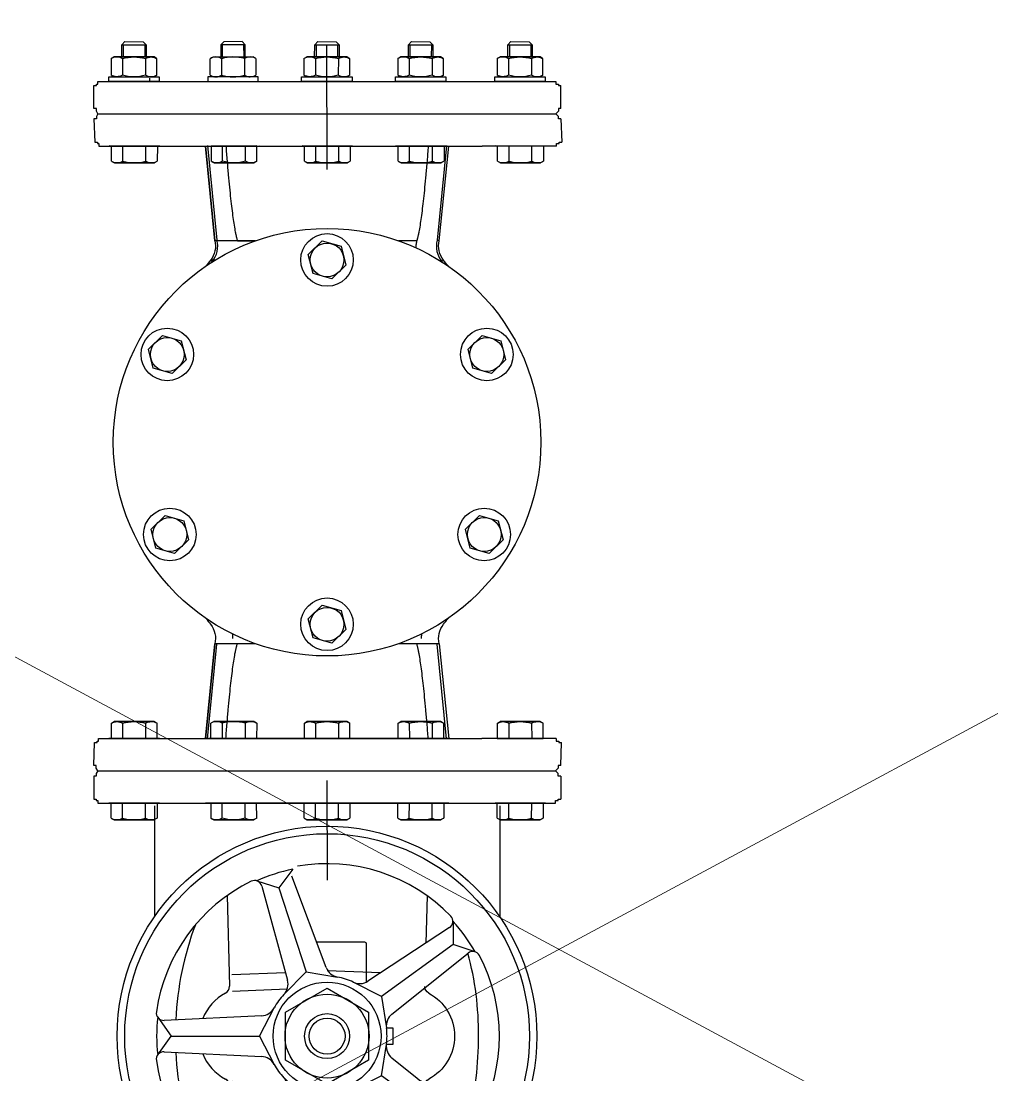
# Model space of a CAD drawing. Header units: millimetres. Extents: x -294625 to 2136527, y -251383 to 128331.
# Drawn here: x 1427684.8 to 1428112.6, y -216819.9 to -216355.6 of the extents above; entities that cross this region are included whole.
import ezdxf

# ---------------------------------------------------------------- set-up
doc = ezdxf.new("R2010")
doc.units = ezdxf.units.MM
doc.layers.add('H-N-FITTING-35', color=2, linetype='Continuous')
doc.layers.add('N3-NOTE', color=11, linetype='Continuous', lineweight=13)

# ---------------------------------------------------------------- blocks, each defined once
blk = doc.blocks.new('B-V')
at = {"ltscale": 10}
for p, q in [((-69.56, 92.75), (-69.56, 48.4)), ((69.56, 92.75), (69.56, 48.4)), ((-69.56, -92.75), (-69.56, -48.4)), ((69.56, -92.75), (69.56, -48.4))]:
    blk.add_line(p, q, dxfattribs=at)
for p, q in [((14.26, 64.38), (0.33, 27.59)), ((13.86, 67.25), (19.41, 59.74)), ((19.41, 59.74), (8.4, 25.85)), ((19.41, 59.74), (8.4, 25.85)), ((15.95, 22.52), (26.31, 60.46)), ((28.31, 62.55), (19.41, 59.74)), ((-40.28, 56.59), (-39.79, 37.42)), ((40.28, 56.59), (39.35, 20.06)), ((-50.74, 46.26), (-50.82, 36.92)), ((-16.49, 22.13), (-49.37, 43.71)), ((-59.67, 33.96), (-50.82, 36.92)), ((-50.82, 36.92), (-21.99, 15.98)), ((-50.82, 36.92), (-21.99, 15.98)), ((-15.92, 37.14), (-15.92, 21.79)), ((4.2, 37.8), (-15.25, 37.8)), ((-56.82, 33.45), (-26.14, 8.84)), ((-21.57, 25.46), (0, 26.3)), ((8.4, 25.85), (-4.25, 23.78)), ((8.4, 25.85), (17.42, 16.74)), ((-21.99, 15.98), (-10.54, 21.74)), ((-38.11, 18.16), (-37.77, 18.17)), ((-16.74, 9.66), (0, 19.33)), ((0, 19.33), (16.74, 9.66)), ((38.11, 18.16), (16.04, 19.02)), ((-21.99, 15.98), (-23.93, 3.31)), ((-16.74, -9.66), (-16.74, 9.66)), ((16.74, 9.66), (16.74, -9.66)), ((27.18, 0), (21.31, 11.39)), ((65.63, 6.34), (26.34, 8.21)), ((68.24, 7.6), (62.82, 0)), ((-26.53, 3.32), (-23.93, 3.32)), ((-26.53, -3.32), (-26.53, 3.32)), ((27.18, 0), (21.31, -11.39)), ((62.82, 0), (27.18, 0)), ((62.82, 0), (27.18, 0)), ((68.24, -7.6), (62.82, 0)), ((-23.93, -3.32), (-26.53, -3.32)), ((-21.99, -15.98), (-23.93, -3.31)), ((26.34, -8.21), (65.63, -6.34)), ((-26.14, -8.84), (-56.82, -33.45)), ((0, -19.33), (-16.74, -9.66)), ((16.74, -9.66), (0, -19.33)), ((-50.82, -36.92), (-21.99, -15.98)), ((-50.82, -36.92), (-21.99, -15.98)), ((-21.99, -15.98), (-10.54, -21.74)), ((8.4, -25.85), (17.42, -16.74)), ((-38.11, -18.16), (-37.77, -18.17)), ((38.11, -18.16), (16.04, -19.02)), ((40.28, -56.59), (39.35, -20.06)), ((-49.37, -43.71), (-16.49, -22.13)), ((-21.57, -25.46), (0, -26.3)), ((-15.92, -21.79), (-15.92, -37.14)), ((8.4, -25.85), (-4.25, -23.78)), ((26.31, -60.46), (15.95, -22.52)), ((38.37, -24.8), (16.8, -25.65)), ((0.33, -27.59), (14.26, -64.38)), ((19.41, -59.74), (8.4, -25.85)), ((19.41, -59.74), (8.4, -25.85)), ((-59.67, -33.96), (-50.82, -36.92)), ((-50.74, -46.26), (-50.82, -36.92)), ((-40.28, -56.59), (-39.79, -37.42)), ((-15.25, -37.8), (4.2, -37.8)), ((13.86, -67.25), (19.41, -59.74)), ((28.31, -62.55), (19.41, -59.74))]:
    blk.add_line(p, q)
for radius in [84.56, 81.54, 21.74, 16.91, 9.06, 7.25]:
    blk.add_circle((0, 0), radius)
for centre, radius, start, end in [((0, 0), 69.46, 80.0933, 135.9067), ((0, 0), 68.66, 65.6447, 78.3553), ((29.22, 59.67), 3.02, 63.9067, 164.7263), ((0, 0), 69.46, 8.0933, 63.9067), ((-47.72, 46.23), 3.02, 135.9067, 236.7263), ((0, 0), 68.66, 137.6447, 150.3553), ((-61.18, 1.41), 122.2, 2.4149, 20.8168), ((-58.71, 31.1), 3.02, 51.2737, 152.0933), ((-15.25, 37.14), 0.663, 90, 180), ((0, 0), 69.46, 152.0933, 207.9067), ((61.18, 1.41), 122.2, 164.8244, 180.6624), ((-5.31, 29.73), 6.04, 280.1361, 339.2737), ((-13.17, 27.17), 6.04, 236.7263, 295.8639), ((0, 0), 24.16, 100.1361, 115.8639), ((21.77, 20.93), 6.04, 164.7263, 223.8639), ((0, 0), 24.16, 28.1361, 43.8639), ((-29.92, 4.13), 6.04, 352.1361, 51.2737), ((26.63, 14.24), 6.04, 208.1361, 267.2737), ((65.78, 9.35), 3.02, 267.2737, 8.0933), ((0, 0), 68.66, 353.6447, 6.3553), ((61.18, -1.41), 122.2, 179.3376, 195.1756), ((0, 0), 24.16, 172.1361, 187.8639), ((-29.92, -4.13), 6.04, 308.7263, 7.8639), ((26.63, -14.24), 6.04, 92.7263, 151.8639), ((-61.18, -1.41), 122.2, 339.1832, 357.5851), ((65.78, -9.35), 3.02, 351.9067, 92.7263), ((0, 0), 24.16, 316.1361, 331.8639), ((0, 0), 69.46, 296.0933, 351.9067), ((21.77, -20.93), 6.04, 136.1361, 195.2737), ((-13.17, -27.17), 6.04, 64.1361, 123.2737), ((0, 0), 24.16, 244.1361, 259.8639), ((-5.31, -29.73), 6.04, 20.7263, 79.8639), ((-58.71, -31.1), 3.02, 207.9067, 308.7263), ((0, 0), 68.66, 209.6447, 222.3553), ((-15.25, -37.14), 0.663, 180, 270), ((-47.72, -46.23), 3.02, 123.2737, 224.0933), ((0, 0), 69.46, 224.0933, 279.9067), ((0, 0), 68.66, 281.6447, 294.3553), ((29.22, -59.67), 3.02, 195.2737, 296.0933)]:
    blk.add_arc(centre, radius, start, end)
at = {"extrusion": (0, 0, -1)}
for centre, major_axis, start_param, end_param in [((-31.81, 0), (-13.84, 13.84), 4.413125, 6.582449), ((-42.37, 19.98), (-2.14, 2.14), 2.330584, 3.440857), ((-42.37, -19.98), (2.14, 2.14), -0.299264, 0.811008)]:
    blk.add_ellipse(centre, major_axis=major_axis, ratio=1, start_param=start_param, end_param=end_param, dxfattribs=at)
for centre, major_axis, start_param, end_param in [((42.37, 19.98), (2.14, 2.14), 2.330584, 3.440857), ((31.81, 0), (-13.84, 13.84), 4.296905, 5.011653), ((31.81, 0), (13.84, 13.84), 4.413125, 5.127873), ((42.37, -19.98), (-2.14, 2.14), -0.299264, 0.811008)]:
    blk.add_ellipse(centre, major_axis=major_axis, ratio=1, start_param=start_param, end_param=end_param)
blk = doc.blocks.new('NUT')
at = {"linetype": 'Continuous'}
for p, q in [((-14.7, 12.08), (-13.1, 13)), ((-7.51, 1.11), (-7.51, 11.89)), ((7.51, 1.11), (7.51, 11.89)), ((14.7, 12.08), (13.1, 13)), ((-14.7, 0.92), (-13.1, 0)), ((14.7, 0.92), (13.1, 0))]:
    blk.add_line(p, q, dxfattribs=at)
blk.add_lwpolyline([(-16.5, 16), (-16.5, 13), (16.5, 13), (16.5, 16)], close=True)
for points in [[(-15, 1.11), (-15, 11.89)], [(-13.1, 13), (13.1, 13)], [(15, 11.89), (15, 1.11)], [(-13.1, 0), (13.1, 0)], [(13.1, 0), (-13.1, 0)]]:
    blk.add_lwpolyline(points, dxfattribs=at)
for centre, radius, start, end in [((-11.25, 6.1), 6.9, 57.08669, 122.91331), ((0, -13), 26, 73.22135, 106.77865), ((11.25, 6.1), 6.9, 57.08669, 122.91331), ((-11.25, 6.9), 6.9, 237.08669, 302.91331), ((0, 26), 26, 253.22135, 286.77865), ((11.25, 6.9), 6.9, 237.08669, 302.91331)]:
    blk.add_arc(centre, radius, start, end, dxfattribs=at)

msp = doc.modelspace()

# ---------------------------------------------------------------- linework, layer by layer
at = {"layer": 'H-N-FITTING-35', "ltscale": 1000}
for p, q in [((1427819.7, -216420.96, 1.43), (1427819.53, -216366.11, 1.43)), ((1427741.34, -216380.66, 1.43), (1427741.34, -216382.14, 1.43)), ((1427745.83, -216410.65, 1.43), (1427723.61, -216410.59, 1.43)), ((1427729.65, -216417.27, 1.43), (1427729.66, -216410.61, 1.43)), ((1427739.76, -216417.29, 1.43), (1427739.77, -216410.63, 1.43)), ((1427770.12, -216452.33, 0.55), (1427765.98, -216410.61, 0.55)), ((1427765.99, -216410.61, 0.55), (1427770.12, -216452.33, 0.55)), ((1427766.95, -216410.37, 0.55), (1427771.08, -216452.09, 0.55)), ((1427767.49, -216410.65, 1.43), (1427789.71, -216410.59, 1.43)), ((1427773.56, -216417.3, 1.43), (1427773.55, -216410.64, 1.43)), ((1427783.67, -216417.27, 1.43), (1427783.66, -216410.61, 1.43)), ((1427830.84, -216410.65, 1.43), (1427808.61, -216410.59, 1.43)), ((1427814.65, -216417.27, 1.43), (1427814.67, -216410.61, 1.43)), ((1427824.76, -216417.29, 1.43), (1427824.78, -216410.63, 1.43)), ((1427872.15, -216410.65, 1.43), (1427849.93, -216410.59, 1.43)), ((1427855.97, -216417.27, 1.43), (1427855.99, -216410.61, 1.43)), ((1427866.08, -216417.29, 1.43), (1427866.1, -216410.63, 1.43)), ((1427872.23, -216410.37, 0.55), (1427868.1, -216452.09, 0.55)), ((1427869.06, -216452.33, 0.55), (1427873.19, -216410.61, 0.55)), ((1427915.96, -216410.65, 1.43), (1427893.73, -216410.59, 1.43)), ((1427899.78, -216417.27, 1.43), (1427899.79, -216410.61, 1.43)), ((1427909.89, -216417.29, 1.43), (1427909.9, -216410.63, 1.43)), ((1427724.8, -216417.38, 1.43), (1427725.88, -216418, 1.43)), ((1427743.52, -216418.05, 1.43), (1427725.88, -216418, 1.43)), ((1427725.88, -216418, 1.43), (1427743.52, -216418.05, 1.43)), ((1427744.6, -216417.43, 1.43), (1427743.52, -216418.05, 1.43)), ((1427768.72, -216417.43, 1.43), (1427769.8, -216418.05, 1.43)), ((1427769.8, -216418.05, 1.43), (1427787.44, -216418.01, 1.43)), ((1427787.44, -216418.01, 1.43), (1427769.8, -216418.05, 1.43)), ((1427788.52, -216417.38, 1.43), (1427787.44, -216418.01, 1.43)), ((1427809.81, -216417.38, 1.43), (1427810.88, -216418, 1.43)), ((1427828.53, -216418.05, 1.43), (1427810.88, -216418, 1.43)), ((1427810.88, -216418, 1.43), (1427828.53, -216418.05, 1.43)), ((1427829.61, -216417.43, 1.43), (1427828.53, -216418.05, 1.43)), ((1427851.12, -216417.38, 1.43), (1427852.2, -216418, 1.43)), ((1427869.85, -216418.05, 1.43), (1427852.2, -216418, 1.43)), ((1427852.2, -216418, 1.43), (1427869.85, -216418.05, 1.43)), ((1427870.93, -216417.43, 1.43), (1427869.85, -216418.05, 1.43)), ((1427894.93, -216417.38, 1.43), (1427896.01, -216418, 1.43)), ((1427913.65, -216418.05, 1.43), (1427896.01, -216418, 1.43)), ((1427896.01, -216418, 1.43), (1427913.65, -216418.05, 1.43)), ((1427914.73, -216417.43, 1.43), (1427913.65, -216418.05, 1.43)), ((1427770.12, -216452.33, 0.55), (1427771.08, -216452.09, 0.55)), ((1427788.13, -216452.33, 0.55), (1427770.12, -216452.33, 0.55)), ((1427780.06, -216452.33, 0.55), (1427788.13, -216452.33, 0.55)), ((1427811.31, -216458.47, 3.86), (1427817.47, -216452.47, 3.86)), ((1427817.47, -216452.47, 3.86), (1427825.75, -216454.81, 3.86)), ((1427825.75, -216454.81, 3.86), (1427827.87, -216463.15, 3.86)), ((1427859.11, -216452.33, 0.55), (1427851.04, -216452.33, 0.55)), ((1427869.06, -216452.33, 0.55), (1427868.1, -216452.09, 0.55)), ((1427813.42, -216466.81, 3.86), (1427811.31, -216458.47, 3.86)), ((1427770.2, -216460.91, 0.55), (1427768.26, -216460.91, 0.55)), ((1427768.26, -216460.91, 0.55), (1427769.03, -216461.52, 0.55)), ((1427827.87, -216463.15, 3.86), (1427821.7, -216469.15, 3.86)), ((1427870.92, -216460.91, 0.55), (1427870.14, -216461.52, 0.55)), ((1427821.7, -216469.15, 3.86), (1427813.42, -216466.81, 3.86)), ((1427740.91, -216500.12, 0.55), (1427747.07, -216494.12, 0.55)), ((1427747.07, -216494.12, 0.55), (1427755.35, -216496.46, 0.55)), ((1427755.35, -216496.46, 0.55), (1427757.47, -216504.8, 0.55)), ((1427881.71, -216500.12, 0.55), (1427887.87, -216494.12, 0.55)), ((1427887.87, -216494.12, 0.55), (1427896.15, -216496.46, 0.55)), ((1427896.15, -216496.46, 0.55), (1427898.27, -216504.8, 0.55)), ((1427743.02, -216508.46, 0.55), (1427740.91, -216500.12, 0.55)), ((1427883.82, -216508.46, 0.55), (1427881.71, -216500.12, 0.55)), ((1427757.47, -216504.8, 0.55), (1427751.3, -216510.8, 0.55)), ((1427898.27, -216504.8, 0.55), (1427892.1, -216510.8, 0.55)), ((1427751.3, -216510.8, 0.55), (1427743.02, -216508.46, 0.55)), ((1427892.1, -216510.8, 0.55), (1427883.82, -216508.46, 0.55)), ((1427742.03, -216579.45, 0.55), (1427748.2, -216573.45, 0.55)), ((1427748.2, -216573.45, 0.55), (1427756.48, -216575.79, 0.55)), ((1427756.48, -216575.79, 0.55), (1427758.59, -216584.13, 0.55)), ((1427880.58, -216579.45, 0.55), (1427886.74, -216573.45, 0.55)), ((1427886.74, -216573.45, 0.55), (1427895.03, -216575.79, 0.55)), ((1427895.03, -216575.79, 0.55), (1427897.14, -216584.13, 0.55)), ((1427744.15, -216587.79, 0.55), (1427742.03, -216579.45, 0.55)), ((1427882.69, -216587.79, 0.55), (1427880.58, -216579.45, 0.55)), ((1427758.59, -216584.13, 0.55), (1427752.43, -216590.13, 0.55)), ((1427897.14, -216584.13, 0.55), (1427890.98, -216590.13, 0.55)), ((1427752.43, -216590.13, 0.55), (1427744.15, -216587.79, 0.55)), ((1427890.98, -216590.13, 0.55), (1427882.69, -216587.79, 0.55)), ((1427811.31, -216619.02, 0.55), (1427817.47, -216613.01, 0.55)), ((1427817.47, -216613.01, 0.55), (1427825.75, -216615.35, 0.55)), ((1427825.75, -216615.35, 0.55), (1427827.87, -216623.69, 0.55)), ((1427879.1, -216614.38, 6.91), (1427879.1, -216614.15, 6.91)), ((1427813.42, -216627.36, 0.55), (1427811.31, -216619.02, 0.55)), ((1427827.87, -216623.69, 0.55), (1427821.7, -216629.7, 0.55)), ((1427770.12, -216629.93, 0.55), (1427765.98, -216671.65, 0.55)), ((1427765.99, -216671.65, 0.55), (1427770.12, -216629.93, 0.55)), ((1427766.95, -216671.9, 0.55), (1427771.08, -216630.17, 0.55)), ((1427788.13, -216629.93, 0.55), (1427770.12, -216629.93, 0.55)), ((1427821.7, -216629.7, 0.55), (1427813.42, -216627.36, 0.55)), ((1427869.06, -216629.93, 0.55), (1427851.04, -216629.93, 0.55)), ((1427872.23, -216671.9, 0.55), (1427868.1, -216630.17, 0.55)), ((1427869.06, -216629.93, 0.55), (1427873.19, -216671.65, 0.55)), ((1427724.66, -216664.89, 1.44), (1427725.74, -216664.27, 1.44)), ((1427743.38, -216664.22, 1.44), (1427725.74, -216664.27, 1.44)), ((1427725.74, -216664.27, 1.44), (1427743.38, -216664.22, 1.44)), ((1427729.51, -216665, 1.44), (1427729.52, -216671.67, 1.44)), ((1427739.62, -216664.98, 1.44), (1427739.63, -216671.64, 1.44)), ((1427744.46, -216664.84, 1.44), (1427743.38, -216664.22, 1.44)), ((1427768.58, -216664.84, 1.44), (1427769.66, -216664.22, 1.44)), ((1427769.66, -216664.22, 1.44), (1427787.3, -216664.26, 1.44)), ((1427787.3, -216664.26, 1.44), (1427769.66, -216664.22, 1.44)), ((1427773.42, -216664.97, 1.44), (1427773.41, -216671.64, 1.44)), ((1427783.53, -216665, 1.44), (1427783.52, -216671.66, 1.44)), ((1427788.38, -216664.89, 1.44), (1427787.3, -216664.26, 1.44)), ((1427809.67, -216664.89, 1.44), (1427810.74, -216664.27, 1.44)), ((1427828.39, -216664.22, 1.44), (1427810.74, -216664.27, 1.44)), ((1427810.74, -216664.27, 1.44), (1427828.39, -216664.22, 1.44)), ((1427814.51, -216665, 1.44), (1427814.53, -216671.67, 1.44)), ((1427824.62, -216664.98, 1.44), (1427824.64, -216671.64, 1.44)), ((1427829.47, -216664.84, 1.44), (1427828.39, -216664.22, 1.44)), ((1427850.99, -216664.89, 1.44), (1427852.06, -216664.27, 1.44)), ((1427869.71, -216664.22, 1.44), (1427852.06, -216664.27, 1.44)), ((1427852.06, -216664.27, 1.44), (1427869.71, -216664.22, 1.44)), ((1427855.83, -216665, 1.44), (1427855.85, -216671.67, 1.44)), ((1427865.94, -216664.98, 1.44), (1427865.96, -216671.64, 1.44)), ((1427870.79, -216664.84, 1.44), (1427869.71, -216664.22, 1.44)), ((1427894.79, -216664.89, 1.44), (1427895.87, -216664.27, 1.44)), ((1427913.51, -216664.22, 1.44), (1427895.87, -216664.27, 1.44)), ((1427895.87, -216664.27, 1.44), (1427913.51, -216664.22, 1.44)), ((1427899.64, -216665, 1.44), (1427899.65, -216671.67, 1.44)), ((1427909.75, -216664.98, 1.44), (1427909.76, -216671.64, 1.44)), ((1427914.59, -216664.84, 1.44), (1427913.51, -216664.22, 1.44)), ((1427745.69, -216671.63, 1.44), (1427723.47, -216671.68, 1.44)), ((1427873.19, -216671.65, 0.55), (1427765.99, -216671.65, 0.55)), ((1427767.35, -216671.62, 1.44), (1427789.57, -216671.68, 1.44)), ((1427830.7, -216671.63, 1.44), (1427808.47, -216671.68, 1.44)), ((1427872.01, -216671.63, 1.44), (1427849.79, -216671.68, 1.44)), ((1427915.82, -216671.63, 1.44), (1427893.6, -216671.68, 1.44)), ((1427819.46, -216690.27, 0.55), (1427819.63, -216734.06, 0.55)), ((1427745.69, -216700.19, 1.44), (1427723.47, -216700.13, 1.44)), ((1427729.51, -216706.81, 1.44), (1427729.52, -216700.15, 1.44)), ((1427739.62, -216706.83, 1.44), (1427739.63, -216700.17, 1.44)), ((1427873.19, -216700.16, 0.55), (1427765.99, -216700.16, 0.55)), ((1427767.35, -216700.19, 1.44), (1427789.57, -216700.13, 1.44)), ((1427773.42, -216706.84, 1.44), (1427773.41, -216700.18, 1.44)), ((1427783.53, -216706.81, 1.44), (1427783.52, -216700.15, 1.44)), ((1427830.7, -216700.19, 1.44), (1427808.47, -216700.13, 1.44)), ((1427814.51, -216706.81, 1.44), (1427814.53, -216700.15, 1.44)), ((1427824.62, -216706.83, 1.44), (1427824.64, -216700.17, 1.44)), ((1427872.01, -216700.19, 1.44), (1427849.79, -216700.13, 1.44)), ((1427855.83, -216706.81, 1.44), (1427855.85, -216700.15, 1.44)), ((1427865.94, -216706.83, 1.44), (1427865.96, -216700.17, 1.44)), ((1427915.82, -216700.19, 1.44), (1427893.6, -216700.13, 1.44)), ((1427899.64, -216706.81, 1.44), (1427899.65, -216700.15, 1.44)), ((1427909.75, -216706.83, 1.44), (1427909.76, -216700.17, 1.44)), ((1427724.66, -216706.92, 1.44), (1427725.74, -216707.54, 1.44)), ((1427743.38, -216707.59, 1.44), (1427725.74, -216707.54, 1.44)), ((1427725.74, -216707.54, 1.44), (1427743.38, -216707.59, 1.44)), ((1427744.46, -216706.97, 1.44), (1427743.38, -216707.59, 1.44)), ((1427768.58, -216706.97, 1.44), (1427769.66, -216707.59, 1.44)), ((1427769.66, -216707.59, 1.44), (1427787.3, -216707.55, 1.44)), ((1427787.3, -216707.55, 1.44), (1427769.66, -216707.59, 1.44)), ((1427788.38, -216706.92, 1.44), (1427787.3, -216707.55, 1.44)), ((1427809.67, -216706.92, 1.44), (1427810.74, -216707.54, 1.44)), ((1427828.39, -216707.59, 1.44), (1427810.74, -216707.54, 1.44)), ((1427810.74, -216707.54, 1.44), (1427828.39, -216707.59, 1.44)), ((1427829.47, -216706.97, 1.44), (1427828.39, -216707.59, 1.44)), ((1427850.99, -216706.92, 1.44), (1427852.06, -216707.54, 1.44)), ((1427869.71, -216707.59, 1.44), (1427852.06, -216707.54, 1.44)), ((1427852.06, -216707.54, 1.44), (1427869.71, -216707.59, 1.44)), ((1427870.79, -216706.97, 1.44), (1427869.71, -216707.59, 1.44)), ((1427894.79, -216706.92, 1.44), (1427895.87, -216707.54, 1.44)), ((1427913.51, -216707.59, 1.44), (1427895.87, -216707.54, 1.44)), ((1427895.87, -216707.54, 1.44), (1427913.51, -216707.59, 1.44)), ((1427914.59, -216706.97, 1.44), (1427913.51, -216707.59, 1.44))]:
    msp.add_line(p, q, dxfattribs=at)
at = {"layer": 'H-N-FITTING-35', "ltscale": 1000, "elevation": 1.43}
for points in [[(1427729.12, -216371.35), (1427729.13, -216365.96), (1427730.48, -216364.62), (1427738.56, -216364.64), (1427739.91, -216365.99), (1427739.89, -216371.37)], [(1427783.53, -216371.35), (1427783.51, -216365.96), (1427782.16, -216364.62), (1427774.08, -216364.64), (1427772.74, -216365.99), (1427772.75, -216371.38)], [(1427814.12, -216371.35), (1427814.14, -216365.96), (1427815.49, -216364.62), (1427823.57, -216364.64), (1427824.91, -216365.99), (1427824.9, -216371.37)], [(1427855.44, -216371.35), (1427855.45, -216365.96), (1427856.8, -216364.62), (1427864.89, -216364.64), (1427866.23, -216365.99), (1427866.22, -216371.37)], [(1427899.25, -216371.35), (1427899.26, -216365.96), (1427900.61, -216364.62), (1427908.69, -216364.64), (1427910.03, -216365.99), (1427910.02, -216371.37)]]:
    msp.add_lwpolyline(points, close=True, dxfattribs=at)
at = {"layer": 'H-N-FITTING-35', "ltscale": 1000}
for points, elevation in [([(1427729.13, -216365.96), (1427739.91, -216365.99)], 1.43), ([(1427729.8, -216365.96), (1427729.79, -216371.35)], 1.43), ([(1427739.23, -216365.98), (1427739.22, -216371.37)], 1.43), ([(1427783.51, -216365.96), (1427772.74, -216365.99)], 1.43), ([(1427773.41, -216365.99), (1427773.42, -216371.38)], 1.43), ([(1427782.84, -216365.97), (1427782.85, -216371.35)], 1.43), ([(1427814.14, -216365.96), (1427824.91, -216365.99)], 1.43), ([(1427814.81, -216365.96), (1427814.8, -216371.35)], 1.43), ([(1427824.24, -216365.98), (1427824.23, -216371.37)], 1.43), ([(1427855.45, -216365.96), (1427866.23, -216365.99)], 1.43), ([(1427856.13, -216365.96), (1427856.11, -216371.35)], 1.43), ([(1427865.56, -216365.98), (1427865.54, -216371.37)], 1.43), ([(1427899.26, -216365.96), (1427910.03, -216365.99)], 1.43), ([(1427899.93, -216365.96), (1427899.92, -216371.35)], 1.43), ([(1427909.36, -216365.98), (1427909.35, -216371.37)], 1.43), ([(1427716.89, -216394.03), (1427716.89, -216383.88)], 0.82), ([(1427716.89, -216394.03), (1427716.89, -216383.88)], 0.82), ([(1427716.89, -216394.03), (1427716.89, -216383.88)], 0.82), ([(1427716.89, -216383.88), (1427716.89, -216383.88)], 0.82), ([(1427716.89, -216383.88), (1427718.06, -216383.88)], 0.82), ([(1427718.06, -216383.88), (1427718.06, -216383.3)], 0.82), ([(1427718.06, -216383.3), (1427718.06, -216383.3)], 0.82), ([(1427718.06, -216383.3), (1427718.06, -216383.3)], 0.82), ([(1427718.06, -216383.3), (1427718.06, -216383.3)], 0.82), ([(1427718.06, -216383.3), (1427718.65, -216383.3)], 0.82), ([(1427718.65, -216383.3), (1427718.65, -216382.13)], 0.82), ([(1427718.65, -216382.13), (1427718.65, -216382.13)], 0.82), ([(1427718.65, -216382.13), (1427753.14, -216382.13)], 0.82), ([(1427718.65, -216382.13), (1427920.35, -216382.13)], 0.82), ([(1427920.35, -216382.13), (1427920.35, -216382.13)], 0.82), ([(1427920.35, -216382.13), (1427920.35, -216382.13)], 0.82), ([(1427920.35, -216382.13), (1427920.35, -216383.3)], 0.82), ([(1427920.35, -216383.3), (1427921.52, -216383.3)], 0.82), ([(1427921.52, -216383.3), (1427921.52, -216383.3)], 0.82), ([(1427921.52, -216383.3), (1427921.52, -216383.3)], 0.82), ([(1427921.52, -216383.3), (1427921.52, -216383.3)], 0.82), ([(1427921.52, -216383.3), (1427921.52, -216383.88)], 0.82), ([(1427921.52, -216383.88), (1427922.68, -216383.88)], 0.82), ([(1427922.68, -216394.03), (1427922.68, -216383.88)], 0.82), ([(1427922.68, -216394.03), (1427922.68, -216383.88)], 0.82), ([(1427922.68, -216394.03), (1427922.68, -216383.88)], 0.82), ([(1427716.89, -216394.03), (1427716.89, -216393.44)], 0.82), ([(1427718.06, -216394.03), (1427716.89, -216394.03)], 0.82), ([(1427716.89, -216394.03), (1427716.89, -216394.03)], 0.82), ([(1427718.06, -216395.2), (1427718.06, -216394.03)], 0.82), ([(1427718.06, -216394.03), (1427718.06, -216394.03)], 0.82), ([(1427922.68, -216394.03), (1427921.52, -216394.03)], 0.82), ([(1427921.52, -216394.03), (1427921.52, -216395.2)], 0.82), ([(1427922.68, -216394.03), (1427922.68, -216394.03)], 0.82), ([(1427922.68, -216394.03), (1427922.68, -216394.03)], 0.82), ([(1427716.89, -216398.71), (1427717.23, -216408.86)], 0.82), ([(1427716.89, -216398.71), (1427717.23, -216408.86)], 0.82), ([(1427716.89, -216398.71), (1427717.23, -216408.86)], 0.82), ([(1427718.06, -216398.71), (1427716.89, -216398.71)], 0.82), ([(1427716.89, -216398.71), (1427716.89, -216398.71)], 0.82), ([(1427716.89, -216398.71), (1427716.89, -216399.29)], 0.82), ([(1427718.65, -216396.37), (1427718.06, -216395.2)], 0.82), ([(1427718.06, -216395.2), (1427718.06, -216395.2)], 0.82), ([(1427718.06, -216395.2), (1427718.06, -216395.2)], 0.82), ([(1427718.65, -216396.37), (1427718.06, -216397.54)], 0.82), ([(1427718.06, -216397.54), (1427718.06, -216397.54)], 0.82), ([(1427718.06, -216397.54), (1427718.06, -216397.54)], 0.82), ([(1427718.06, -216397.54), (1427718.06, -216398.71)], 0.82), ([(1427718.06, -216398.71), (1427718.06, -216398.71)], 0.82), ([(1427718.65, -216396.37), (1427718.65, -216396.37)], 0.82), ([(1427718.65, -216396.37), (1427718.65, -216396.37)], 0.82), ([(1427718.65, -216396.37), (1427920.35, -216396.37)], 0.82), ([(1427718.65, -216396.37), (1427920.35, -216396.37)], 0.82), ([(1427718.65, -216396.37), (1427920.35, -216396.37)], 0.82), ([(1427718.65, -216396.37), (1427718.65, -216396.37)], 0.82), ([(1427718.65, -216396.37), (1427718.65, -216396.37)], 0.82), ([(1427718.65, -216396.37), (1427920.35, -216396.37)], 0.82), ([(1427718.65, -216396.37), (1427920.35, -216396.37)], 0.82), ([(1427718.65, -216396.37), (1427920.35, -216396.37)], 0.82), ([(1427921.52, -216395.2), (1427920.35, -216396.37)], 0.82), ([(1427920.35, -216396.37), (1427920.35, -216396.37)], 0.82), ([(1427921.52, -216397.54), (1427920.35, -216396.37)], 0.82), ([(1427920.35, -216396.37), (1427920.35, -216396.37)], 0.82), ([(1427921.52, -216395.2), (1427921.52, -216395.2)], 0.82), ([(1427921.52, -216395.2), (1427921.52, -216395.2)], 0.82), ([(1427921.52, -216395.2), (1427921.52, -216395.2)], 0.82), ([(1427921.52, -216398.71), (1427921.52, -216397.54)], 0.82), ([(1427921.52, -216397.54), (1427921.52, -216397.54)], 0.82), ([(1427921.52, -216397.54), (1427921.52, -216397.54)], 0.82), ([(1427921.52, -216397.54), (1427921.52, -216397.54)], 0.82), ([(1427922.68, -216398.71), (1427921.52, -216398.71)], 0.82), ([(1427922.68, -216398.71), (1427923.02, -216408.86)], 0.82), ([(1427922.68, -216398.71), (1427923.02, -216408.86)], 0.82), ([(1427922.68, -216398.71), (1427923.02, -216408.86)], 0.82), ([(1427922.68, -216398.71), (1427922.68, -216398.71)], 0.82), ([(1427922.68, -216398.71), (1427922.68, -216398.71)], 0.82), ([(1427717.23, -216408.86), (1427717.23, -216408.86)], 0.82), ([(1427717.23, -216408.86), (1427718.4, -216408.86)], 0.82), ([(1427718.4, -216408.86), (1427718.4, -216409.45)], 0.82), ([(1427718.4, -216409.45), (1427718.4, -216409.45)], 0.82), ([(1427718.4, -216409.45), (1427718.4, -216409.45)], 0.82), ([(1427718.4, -216409.45), (1427718.4, -216409.45)], 0.82), ([(1427718.4, -216409.45), (1427718.98, -216409.45)], 0.82), ([(1427718.98, -216409.45), (1427718.98, -216410.62)], 0.82), ([(1427718.98, -216410.62), (1427718.98, -216410.62)], 0.82), ([(1427718.98, -216410.62), (1427753.48, -216410.62)], 0.82), ([(1427718.98, -216410.62), (1427753.48, -216410.62)], 0.82), ([(1427718.98, -216410.62), (1427887.94, -216410.62)], 0.82), ([(1427724.6, -216417.26), (1427724.62, -216410.59)], 1.43), ([(1427724.62, -216410.59), (1427744.82, -216410.64)], 1.43), ([(1427744.82, -216410.64), (1427744.8, -216417.31)], 1.43), ([(1427788.7, -216410.6), (1427768.5, -216410.65)], 1.43), ([(1427768.5, -216410.65), (1427768.52, -216417.31)], 1.43), ([(1427788.72, -216417.26), (1427788.7, -216410.6)], 1.43), ([(1427809.61, -216417.26), (1427809.62, -216410.59)], 1.43), ([(1427809.62, -216410.59), (1427829.83, -216410.64)], 1.43), ([(1427829.83, -216410.64), (1427829.81, -216417.31)], 1.43), ([(1427850.92, -216417.26), (1427850.94, -216410.59)], 1.43), ([(1427850.94, -216410.59), (1427871.14, -216410.64)], 1.43), ([(1427871.14, -216410.64), (1427871.13, -216417.31)], 1.43), ([(1427920.68, -216410.62), (1427887.94, -216410.62)], 0.82), ([(1427920.68, -216410.62), (1427887.94, -216410.62)], 0.82), ([(1427920.68, -216410.62), (1427887.94, -216410.62)], 0.82), ([(1427894.73, -216417.26), (1427894.75, -216410.59)], 1.43), ([(1427894.75, -216410.59), (1427914.95, -216410.64)], 1.43), ([(1427914.95, -216410.64), (1427914.93, -216417.31)], 1.43), ([(1427920.68, -216410.62), (1427920.68, -216409.45)], 0.82), ([(1427920.68, -216409.45), (1427921.85, -216409.45)], 0.82), ([(1427920.68, -216410.62), (1427920.68, -216410.62)], 0.82), ([(1427920.68, -216410.62), (1427920.68, -216410.62)], 0.82), ([(1427921.85, -216409.45), (1427921.85, -216408.86)], 0.82), ([(1427921.85, -216408.86), (1427923.02, -216408.86)], 0.82), ([(1427921.85, -216409.45), (1427921.85, -216409.45)], 0.82), ([(1427921.85, -216409.45), (1427921.85, -216409.45)], 0.82), ([(1427921.85, -216409.45), (1427921.85, -216409.45)], 0.82), ([(1427724.46, -216665.02), (1427724.48, -216671.68)], 1.44), ([(1427744.68, -216671.63), (1427744.66, -216664.97)], 1.44), ([(1427768.36, -216671.62), (1427768.38, -216664.96)], 1.44), ([(1427788.58, -216665.01), (1427788.56, -216671.68)], 1.44), ([(1427809.47, -216665.02), (1427809.48, -216671.68)], 1.44), ([(1427829.69, -216671.63), (1427829.67, -216664.97)], 1.44), ([(1427850.78, -216665.02), (1427850.8, -216671.68)], 1.44), ([(1427871, -216671.63), (1427870.99, -216664.97)], 1.44), ([(1427894.59, -216665.02), (1427894.61, -216671.68)], 1.44), ([(1427914.81, -216671.63), (1427914.79, -216664.97)], 1.44), ([(1427716.75, -216683.57), (1427717.09, -216673.41)], 0.83), ([(1427716.75, -216683.57), (1427717.09, -216673.41)], 0.83), ([(1427716.75, -216683.57), (1427717.09, -216673.41)], 0.83), ([(1427717.09, -216673.41), (1427717.09, -216673.41)], 0.83), ([(1427717.09, -216673.41), (1427718.26, -216673.41)], 0.83), ([(1427718.26, -216673.41), (1427718.26, -216672.83)], 0.83), ([(1427718.26, -216672.83), (1427718.26, -216672.83)], 0.83), ([(1427718.26, -216672.83), (1427718.26, -216672.83)], 0.83), ([(1427718.26, -216672.83), (1427718.26, -216672.83)], 0.83), ([(1427718.26, -216672.83), (1427718.84, -216672.83)], 0.83), ([(1427718.84, -216672.83), (1427718.84, -216671.66)], 0.83), ([(1427718.84, -216671.66), (1427718.84, -216671.66)], 0.83), ([(1427718.84, -216671.66), (1427753.34, -216671.66)], 0.83), ([(1427718.84, -216671.66), (1427753.34, -216671.66)], 0.83), ([(1427718.84, -216671.66), (1427887.8, -216671.66)], 0.83), ([(1427724.48, -216671.68), (1427744.68, -216671.63)], 1.44), ([(1427788.56, -216671.68), (1427768.36, -216671.62)], 1.44), ([(1427809.48, -216671.68), (1427829.69, -216671.63)], 1.44), ([(1427850.8, -216671.68), (1427871, -216671.63)], 1.44), ([(1427920.54, -216671.66), (1427887.8, -216671.66)], 0.83), ([(1427920.54, -216671.66), (1427887.8, -216671.66)], 0.83), ([(1427920.54, -216671.66), (1427887.8, -216671.66)], 0.83), ([(1427894.61, -216671.68), (1427914.81, -216671.63)], 1.44), ([(1427920.54, -216671.66), (1427920.54, -216671.66)], 0.83), ([(1427920.54, -216671.66), (1427920.54, -216671.66)], 0.83), ([(1427920.54, -216671.66), (1427920.54, -216672.83)], 0.83), ([(1427920.54, -216672.83), (1427921.71, -216672.83)], 0.83), ([(1427921.71, -216672.83), (1427921.71, -216672.83)], 0.83), ([(1427921.71, -216672.83), (1427921.71, -216672.83)], 0.83), ([(1427921.71, -216672.83), (1427921.71, -216672.83)], 0.83), ([(1427921.71, -216672.83), (1427921.71, -216673.41)], 0.83), ([(1427921.71, -216673.41), (1427922.88, -216673.41)], 0.83), ([(1427922.55, -216683.57), (1427922.88, -216673.41)], 0.83), ([(1427922.55, -216683.57), (1427922.88, -216673.41)], 0.83), ([(1427922.55, -216683.57), (1427922.88, -216673.41)], 0.83), ([(1427716.75, -216683.57), (1427716.75, -216682.98)], 0.83), ([(1427717.92, -216683.57), (1427716.75, -216683.57)], 0.83), ([(1427716.75, -216683.57), (1427716.75, -216683.57)], 0.83), ([(1427717.92, -216684.74), (1427717.92, -216683.57)], 0.83), ([(1427717.92, -216683.57), (1427717.92, -216683.57)], 0.83), ([(1427718.51, -216685.91), (1427717.92, -216684.74)], 0.83), ([(1427717.92, -216684.74), (1427717.92, -216684.74)], 0.83), ([(1427717.92, -216684.74), (1427717.92, -216684.74)], 0.83), ([(1427718.51, -216685.91), (1427717.92, -216687.08)], 0.83), ([(1427717.92, -216687.08), (1427717.92, -216687.08)], 0.83), ([(1427717.92, -216687.08), (1427717.92, -216687.08)], 0.83), ([(1427717.92, -216687.08), (1427717.92, -216688.24)], 0.83), ([(1427718.51, -216685.91), (1427718.51, -216685.91)], 0.83), ([(1427718.51, -216685.91), (1427718.51, -216685.91)], 0.83), ([(1427718.51, -216685.91), (1427920.21, -216685.91)], 0.83), ([(1427718.51, -216685.91), (1427920.21, -216685.91)], 0.83), ([(1427718.51, -216685.91), (1427920.21, -216685.91)], 0.83), ([(1427718.51, -216685.91), (1427718.51, -216685.91)], 0.83), ([(1427718.51, -216685.91), (1427718.51, -216685.91)], 0.83), ([(1427718.51, -216685.91), (1427920.21, -216685.91)], 0.83), ([(1427718.51, -216685.91), (1427920.21, -216685.91)], 0.83), ([(1427718.51, -216685.91), (1427920.21, -216685.91)], 0.83), ([(1427921.38, -216684.74), (1427920.21, -216685.91)], 0.83), ([(1427921.38, -216687.08), (1427920.21, -216685.91)], 0.83), ([(1427920.21, -216685.91), (1427920.21, -216685.91)], 0.83), ([(1427920.21, -216685.91), (1427920.21, -216685.91)], 0.83), ([(1427922.55, -216683.57), (1427921.38, -216683.57)], 0.83), ([(1427921.38, -216683.57), (1427921.38, -216684.74)], 0.83), ([(1427921.38, -216684.74), (1427921.38, -216684.74)], 0.83), ([(1427921.38, -216684.74), (1427921.38, -216684.74)], 0.83), ([(1427921.38, -216684.74), (1427921.38, -216684.74)], 0.83), ([(1427921.38, -216688.24), (1427921.38, -216687.08)], 0.83), ([(1427921.38, -216687.08), (1427921.38, -216687.08)], 0.83), ([(1427921.38, -216687.08), (1427921.38, -216687.08)], 0.83), ([(1427921.38, -216687.08), (1427921.38, -216687.08)], 0.83), ([(1427922.55, -216683.57), (1427922.55, -216683.57)], 0.83), ([(1427922.55, -216683.57), (1427922.55, -216683.57)], 0.83), ([(1427716.75, -216688.24), (1427716.75, -216698.39)], 0.83), ([(1427716.75, -216688.24), (1427716.75, -216698.39)], 0.83), ([(1427716.75, -216688.24), (1427716.75, -216698.39)], 0.83), ([(1427717.92, -216688.24), (1427716.75, -216688.24)], 0.83), ([(1427716.75, -216688.24), (1427716.75, -216688.24)], 0.83), ([(1427716.75, -216688.24), (1427716.75, -216688.83)], 0.83), ([(1427717.92, -216688.24), (1427717.92, -216688.24)], 0.83), ([(1427922.55, -216688.24), (1427921.38, -216688.24)], 0.83), ([(1427922.55, -216688.24), (1427922.55, -216698.39)], 0.83), ([(1427922.55, -216688.24), (1427922.55, -216698.39)], 0.83), ([(1427922.55, -216688.24), (1427922.55, -216698.39)], 0.83), ([(1427922.55, -216688.24), (1427922.55, -216688.24)], 0.83), ([(1427922.55, -216688.24), (1427922.55, -216688.24)], 0.83), ([(1427716.75, -216698.39), (1427716.75, -216698.39)], 0.83), ([(1427716.75, -216698.39), (1427717.92, -216698.39)], 0.83), ([(1427717.92, -216698.39), (1427717.92, -216698.98)], 0.83), ([(1427717.92, -216698.98), (1427717.92, -216698.98)], 0.83), ([(1427717.92, -216698.98), (1427717.92, -216698.98)], 0.83), ([(1427717.92, -216698.98), (1427717.92, -216698.98)], 0.83), ([(1427717.92, -216698.98), (1427718.51, -216698.98)], 0.83), ([(1427718.51, -216698.98), (1427718.51, -216700.14)], 0.83), ([(1427718.51, -216700.14), (1427718.51, -216700.14)], 0.83), ([(1427718.51, -216700.14), (1427753, -216700.14)], 0.83), ([(1427718.51, -216700.14), (1427920.21, -216700.14)], 0.83), ([(1427724.46, -216706.8), (1427724.48, -216700.13)], 1.44), ([(1427724.48, -216700.13), (1427744.68, -216700.18)], 1.44), ([(1427744.68, -216700.18), (1427744.66, -216706.85)], 1.44), ([(1427788.56, -216700.14), (1427768.36, -216700.19)], 1.44), ([(1427768.36, -216700.19), (1427768.38, -216706.85)], 1.44), ([(1427788.58, -216706.8), (1427788.56, -216700.14)], 1.44), ([(1427809.47, -216706.8), (1427809.48, -216700.13)], 1.44), ([(1427809.48, -216700.13), (1427829.69, -216700.18)], 1.44), ([(1427829.69, -216700.18), (1427829.67, -216706.85)], 1.44), ([(1427850.78, -216706.8), (1427850.8, -216700.13)], 1.44), ([(1427850.8, -216700.13), (1427871, -216700.18)], 1.44), ([(1427871, -216700.18), (1427870.99, -216706.85)], 1.44), ([(1427894.59, -216706.8), (1427894.61, -216700.13)], 1.44), ([(1427894.61, -216700.13), (1427914.81, -216700.18)], 1.44), ([(1427914.81, -216700.18), (1427914.79, -216706.85)], 1.44), ([(1427920.21, -216700.14), (1427920.21, -216698.98)], 0.83), ([(1427920.21, -216698.98), (1427921.38, -216698.98)], 0.83), ([(1427920.21, -216700.14), (1427920.21, -216700.14)], 0.83), ([(1427920.21, -216700.14), (1427920.21, -216700.14)], 0.83), ([(1427921.38, -216698.98), (1427921.38, -216698.39)], 0.83), ([(1427921.38, -216698.39), (1427922.55, -216698.39)], 0.83), ([(1427921.38, -216698.98), (1427921.38, -216698.98)], 0.83), ([(1427921.38, -216698.98), (1427921.38, -216698.98)], 0.83), ([(1427921.38, -216698.98), (1427921.38, -216698.98)], 0.83)]:
    msp.add_lwpolyline(points, dxfattribs=dict(at, elevation=elevation))
for centre, radius in [((1427819.59, -216541.13, 0.55), 94.21), ((1427819.59, -216460.81, 3.86), 11.58), ((1427819.59, -216460.81, 3.86), 7.45), ((1427749.19, -216502.46, 0.55), 11.58), ((1427889.99, -216502.46, 0.55), 11.58), ((1427749.19, -216502.46, 0.55), 7.45), ((1427889.99, -216502.46, 0.55), 7.45), ((1427750.31, -216581.79, 0.55), 11.58), ((1427888.86, -216581.79, 0.55), 11.58), ((1427750.31, -216581.79, 0.55), 7.45), ((1427888.86, -216581.79, 0.55), 7.45), ((1427819.59, -216621.36, 0.55), 11.58), ((1427819.59, -216621.36, 0.55), 7.45)]:
    msp.add_circle(centre, radius, dxfattribs=at)
at = {"layer": 'H-N-FITTING-35', "ltscale": 1000, "extrusion": (0, 0, -1)}
for centre, radius, start, end in [((-1427760.5, -216454.74, -0.55), 9.92, 165.9638, 218.4847), ((-1427760.49, -216454.74, -0.55), 9.92, 165.9638, 218.4847), ((-1427878.68, -216454.74, -0.55), 9.92, 321.5153, 14.0362), ((-1427869.17, -216541.13, -0.55), 127.92, 38.3535, 38.4847), ((-1427770.01, -216541.13, -0.55), 127.92, 141.5153, 141.6465), ((-1427760.5, -216627.53, -0.55), 9.92, 141.5153, 194.0362), ((-1427760.49, -216627.53, -0.55), 9.92, 141.5153, 194.0362), ((-1427878.68, -216627.53, -0.55), 9.92, 345.9638, 38.4847), ((-1427758.11, -216627.69, -0.55), 19.83, 173.8663, 180), ((-1427881.07, -216627.69, -0.55), 19.83, 0, 6.1378)]:
    msp.add_arc(centre, radius, start, end, dxfattribs=at)
at = {"layer": 'H-N-FITTING-35', "ltscale": 1000}
for centre, radius, start, end in [((1427760.49, -216454.74, 0.55), 10.91, 321.5153, 14.0362), ((1427878.68, -216454.74, 0.55), 10.91, 165.9638, 218.4847), ((1427869.17, -216541.13, 0.55), 128.91, 141.5153, 142.9479), ((1427869.17, -216541.13, 0.55), 128.91, 141.5153, 142.9458), ((1427770.01, -216541.13, 0.55), 128.91, 37.0521, 38.4847), ((1427869.17, -216541.13, 0.55), 128.91, 217.0542, 218.4847), ((1427770.01, -216541.13, 0.55), 128.91, 321.5153, 322.9479)]:
    msp.add_arc(centre, radius, start, end, dxfattribs=at)
for centre, major_axis, start_param, end_param in [((1427727.13, -216413.36, 1.43), (-3.28, -3.28), 0.208471, 1.357363), ((1427734.74, -216400.52, 1.43), (12.38, -12.38), -1.080722, -0.495036), ((1427742.29, -216413.4, 1.43), (-3.28, -3.28), 0.208471, 1.357363), ((1427812.14, -216413.36, 1.43), (-3.28, -3.28), 0.208471, 1.357363), ((1427819.75, -216400.52, 1.43), (12.38, -12.38), -1.080722, -0.495036), ((1427827.3, -216413.4, 1.43), (-3.28, -3.28), 0.208471, 1.357363), ((1427853.46, -216413.36, 1.43), (-3.28, -3.28), 0.208471, 1.357363), ((1427861.07, -216400.52, 1.43), (12.38, -12.38), -1.080722, -0.495036), ((1427868.61, -216413.4, 1.43), (-3.28, -3.28), 0.208471, 1.357363), ((1427897.26, -216413.36, 1.43), (-3.28, -3.28), 0.208471, 1.357363), ((1427904.87, -216400.52, 1.43), (12.38, -12.38), -1.080722, -0.495036), ((1427912.42, -216413.4, 1.43), (-3.28, -3.28), 0.208471, 1.357363), ((1427770.89, -216668.87, 1.44), (3.28, -3.28), 1.779157, 2.928048), ((1427778.44, -216681.75, 1.44), (-12.38, -12.38), 3.631556, 4.217242), ((1427786.05, -216668.91, 1.44), (3.28, -3.28), 1.779157, 2.928048), ((1427726.99, -216702.9, 1.44), (3.28, 3.28), 3.350064, 4.498955), ((1427734.6, -216690.06, 1.44), (-12.38, 12.38), 2.060871, 2.646556), ((1427742.15, -216702.94, 1.44), (3.28, 3.28), 3.350064, 4.498955), ((1427812, -216702.9, 1.44), (3.28, 3.28), 3.350064, 4.498955), ((1427819.61, -216690.06, 1.44), (-12.38, 12.38), 2.060871, 2.646556), ((1427827.16, -216702.94, 1.44), (3.28, 3.28), 3.350064, 4.498955), ((1427853.32, -216702.9, 1.44), (3.28, 3.28), 3.350064, 4.498955), ((1427860.93, -216690.06, 1.44), (-12.38, 12.38), 2.060871, 2.646556), ((1427868.47, -216702.94, 1.44), (3.28, 3.28), 3.350064, 4.498955), ((1427897.12, -216702.9, 1.44), (3.28, 3.28), 3.350064, 4.498955), ((1427904.73, -216690.06, 1.44), (-12.38, 12.38), 2.060871, 2.646556), ((1427912.28, -216702.94, 1.44), (3.28, 3.28), 3.350064, 4.498955)]:
    msp.add_ellipse(centre, major_axis=major_axis, ratio=1, start_param=start_param, end_param=end_param, dxfattribs=at)
at = {"layer": 'H-N-FITTING-35', "ltscale": 1000, "extrusion": (0, 0, -1)}
for centre, major_axis, start_param, end_param in [((1427771.03, -216413.41, 1.43), (-3.28, -3.28), -1.362436, -0.213545), ((1427778.57, -216400.52, 1.43), (12.38, -12.38), 0.489963, 1.075649), ((1427786.19, -216413.37, 1.43), (-3.28, -3.28), -1.362436, -0.213545), ((1427726.99, -216668.91, 1.44), (3.28, -3.28), 3.350064, 4.498955), ((1427734.6, -216681.76, 1.44), (-12.38, -12.38), 2.060871, 2.646556), ((1427742.15, -216668.87, 1.44), (3.28, -3.28), 3.350064, 4.498955), ((1427812, -216668.91, 1.44), (3.28, -3.28), 3.350064, 4.498955), ((1427819.61, -216681.76, 1.44), (-12.38, -12.38), 2.060871, 2.646556), ((1427827.16, -216668.87, 1.44), (3.28, -3.28), 3.350064, 4.498955), ((1427853.32, -216668.91, 1.44), (3.28, -3.28), 3.350064, 4.498955), ((1427860.93, -216681.76, 1.44), (-12.38, -12.38), 2.060871, 2.646556), ((1427868.47, -216668.87, 1.44), (3.28, -3.28), 3.350064, 4.498955), ((1427897.12, -216668.91, 1.44), (3.28, -3.28), 3.350064, 4.498955), ((1427904.73, -216681.76, 1.44), (-12.38, -12.38), 2.060871, 2.646556), ((1427912.28, -216668.87, 1.44), (3.28, -3.28), 3.350064, 4.498955), ((1427770.89, -216702.95, 1.44), (3.28, 3.28), 1.779157, 2.928048), ((1427778.44, -216690.06, 1.44), (-12.38, 12.38), 3.631556, 4.217242), ((1427786.05, -216702.91, 1.44), (3.28, 3.28), 1.779157, 2.928048)]:
    msp.add_ellipse(centre, major_axis=major_axis, ratio=1, start_param=start_param, end_param=end_param, dxfattribs=at)
at = {"layer": 'H-N-FITTING-35', "ltscale": 1000}
for points in [[(1427775, -216410.61, 0.55), (1427777.63, -216444.57, 0.55), (1427780.06, -216452.33, 0.55)], [(1427864.18, -216410.61, 0.55), (1427861.54, -216444.57, 0.55), (1427859.11, -216452.33, 0.55)], [(1427775, -216671.65, 0.55), (1427777.63, -216637.7, 0.55), (1427780.06, -216629.93, 0.55)], [(1427864.18, -216671.65, 0.55), (1427861.54, -216637.7, 0.55), (1427859.11, -216629.93, 0.55)]]:
    msp.add_rational_spline(points, [1, 1.00120837924, 1], degree=2, dxfattribs=at)
msp.add_open_spline([(1427859.11, -216452.33, 0.55), (1427859.05, -216452.53, 0.55), (1427859, -216452.73, 0.55), (1427858.88, -216453.24, 0.55), (1427858.83, -216453.54, 0.55), (1427858.76, -216454.15, 0.55), (1427858.74, -216454.45, 0.55), (1427858.74, -216454.97, 0.55), (1427858.75, -216455.22, 0.55), (1427858.78, -216455.46, 0.55)], degree=3, knots=[29.776403, 29.776403, 29.776403, 29.776403, 30.354651, 30.354651, 31.221778, 31.221778, 32.088904, 32.088904, 32.800462, 32.800462, 32.800462, 32.800462], dxfattribs=at)
at = {"layer": 'N3-NOTE'}
for p, q in [((1429317.73, -216014.56), (1426525.96, -217514.56)), ((1426525.96, -216014.56), (1429317.73, -217514.56))]:
    msp.add_line(p, q, dxfattribs=at)

# ---------------------------------------------------------------- block references
at = {"layer": 'H-N-FITTING-35', "ltscale": 1000}
for name, p, xscale, yscale, zscale, rotation in [('NUT', (1427734.51, -216371.36, 1.43), -0.673465792321652, 0.6734657923169867, 0.6734657923204821, 179.8578430375434), ('NUT', (1427778.14, -216371.37, 1.43), 0.6734657923049968, 0.6734657923049968, 0.6734657923049968, 180.1485151826639), ('NUT', (1427819.51, -216371.36, 1.43), -0.673465792321652, 0.6734657923169867, 0.6734657923204821, 179.8578430375434), ('NUT', (1427860.83, -216371.36, 1.43), -0.673465792321652, 0.6734657923169867, 0.6734657923204821, 179.8578430375434), ('NUT', (1427904.63, -216371.36, 1.43), -0.673465792321652, 0.6734657923169867, 0.6734657923204821, 179.8578430375434), ('B-V', (1427819.59, -216802.84, 0.83), 1.093726405818901, 1.093726405818901, 1.093726405818901, 179.9936136968315)]:
    msp.add_blockref(name, p, dxfattribs=dict(at, xscale=xscale, yscale=yscale, zscale=zscale, rotation=rotation))

doc.saveas('drawing.dxf')
